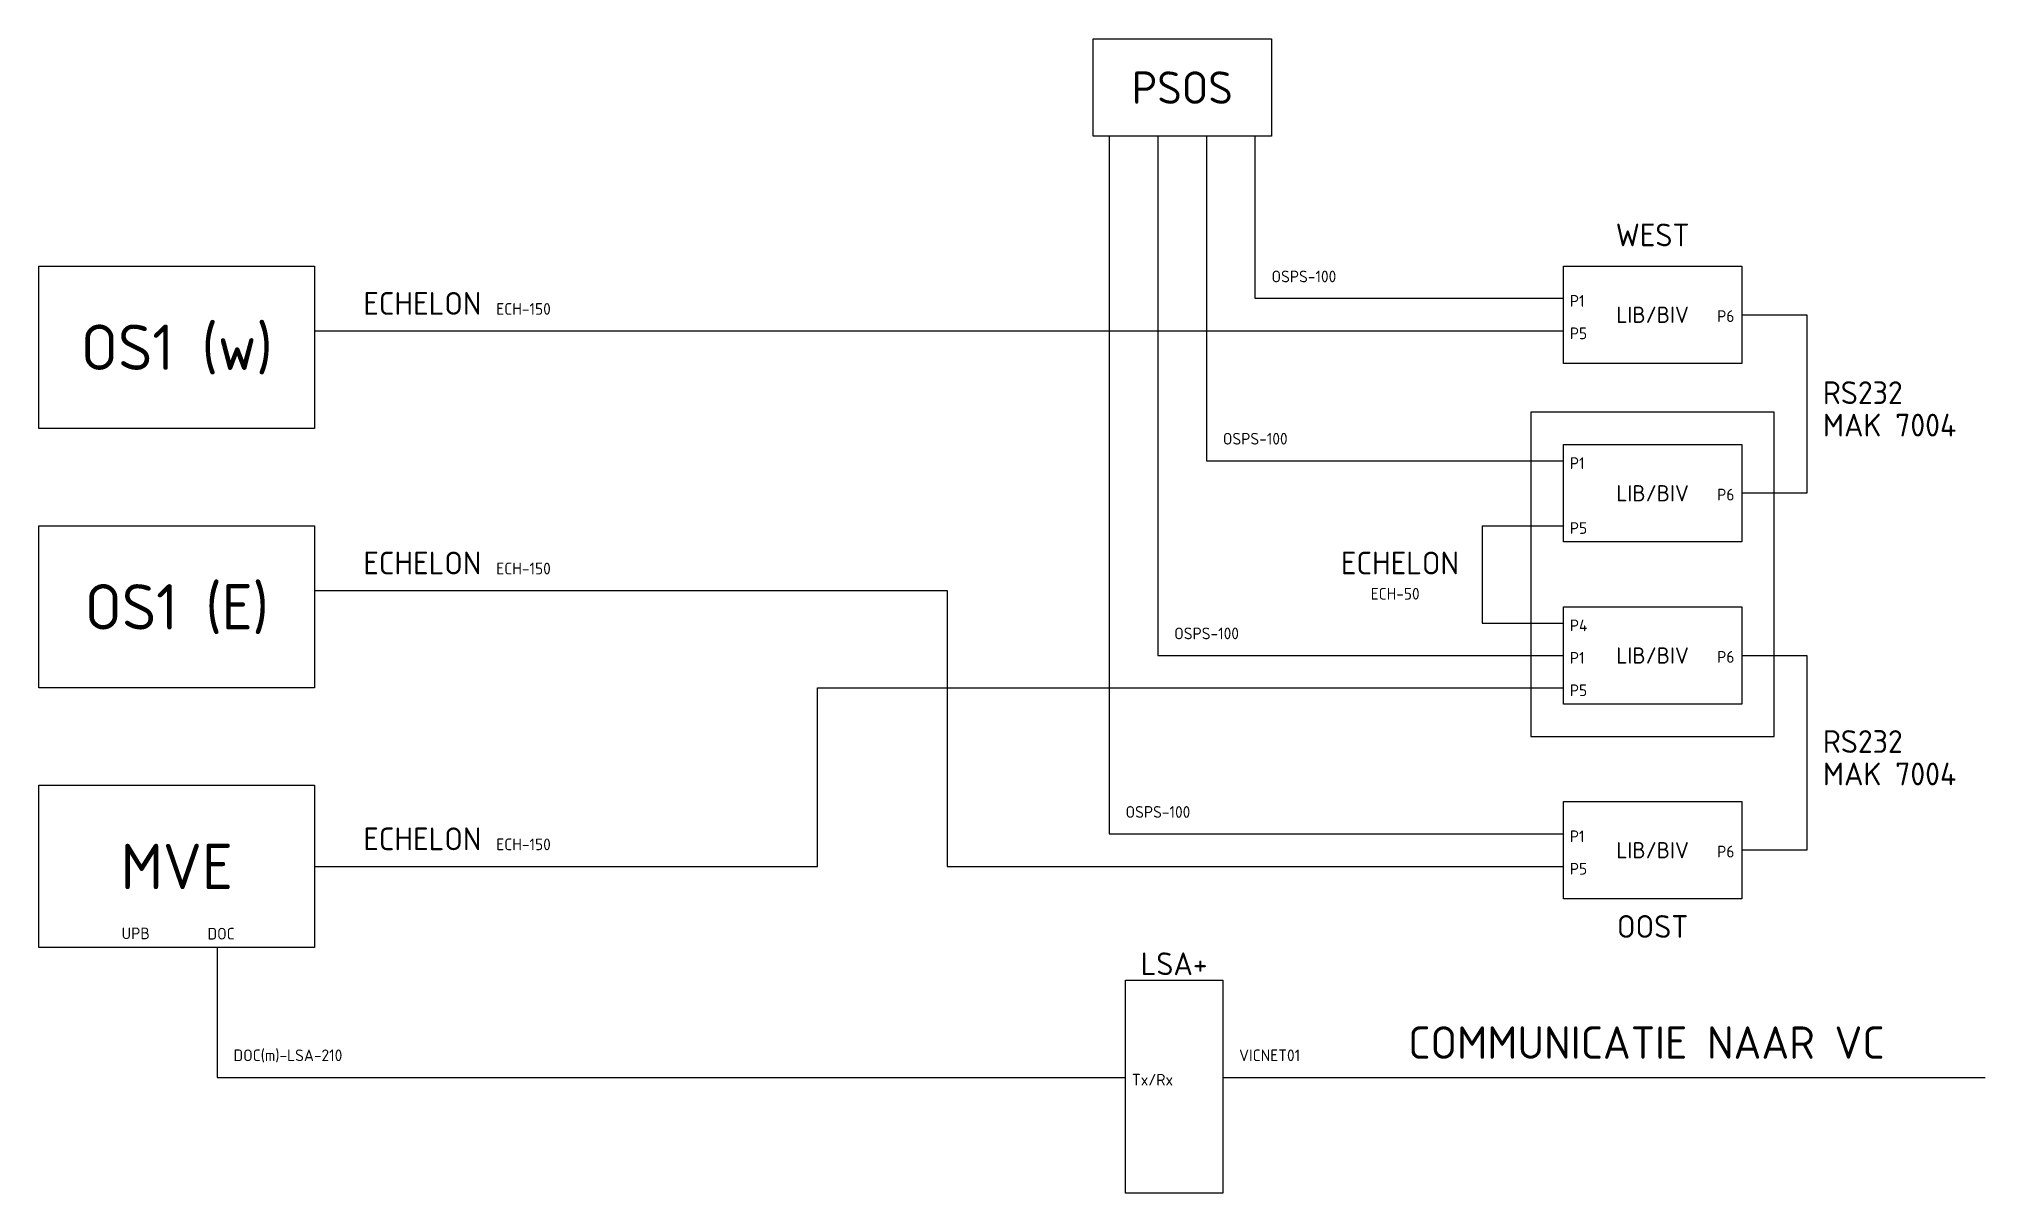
# Model space of a CAD drawing. Header units: metres. Extents: x 58 to 358, y 82 to 260.
import ezdxf
from ezdxf.enums import TextEntityAlignment as Align

# ---------------------------------------------------------------- set-up
doc = ezdxf.new("R2010")
doc.units = ezdxf.units.M
doc.header["$LTSCALE"] = 10
doc.header["$MEASUREMENT"] = 0
for name, color, linetype, lineweight in [('N-CO-KL-ET_SCHEMA_COMPONENT-G', 10, 'CONTINUOUS', 25), ('N-CO-KL-ET_SCHEMA_COMPONENT-T18', 10, 'CONTINUOUS', 18), ('N-CO-KL-ET_SCHEMA_COMPONENT-T25', 7, 'CONTINUOUS', 25), ('N-CO-KL-ET_SCHEMA_COMPONENT-T35', 50, 'CONTINUOUS', 35), ('N-CO-KL-ET_SCHEMA_COMPONENT-T50', 130, 'CONTINUOUS', 50), ('N-CO-KL-ET_SCHEMA_COMPONENT-T70', 210, 'CONTINUOUS', 70), ('N-CO-KL-ET_SCHEMA_KABEL-G', 50, 'CONTINUOUS', 25), ('N-CO-KL-ET_SCHEMA_KABEL-T18', 10, 'CONTINUOUS', 18), ('N-CO-KL-ET_SCHEMA_KABEL-T35', 50, 'CONTINUOUS', 35), ('N-CO-KL-ET_SCHEMA_KABEL-T50', 130, 'CONTINUOUS', 50)]:
    doc.layers.add(name, color=color, linetype=linetype, lineweight=lineweight)
doc.styles.add('NLCS-ISO-T18', font='NLCS-ISO.ttf', dxfattribs={"height": 1.8})
doc.styles.add('NLCS-ISO-T25', font='NLCS-ISO.ttf', dxfattribs={"height": 2.5})
doc.styles.add('NLCS-ISO-T35', font='NLCS-ISO.ttf', dxfattribs={"height": 3.5})
doc.styles.add('NLCS-ISO-T50', font='NLCS-ISO.ttf', dxfattribs={"height": 5})
doc.styles.add('NLCS-ISO-T70', font='NLCS-ISO.ttf', dxfattribs={"height": 7})

msp = doc.modelspace()

# ---------------------------------------------------------------- linework, layer by layer
at = {"layer": 'N-CO-KL-ET_SCHEMA_COMPONENT-G'}
for p, q in [((220, 260), (247.5, 260)), ((220, 245), (220, 260)), ((247.5, 260), (247.5, 245)), ((247.5, 245), (220, 245)), ((57.5, 225), (100, 225)), ((57.5, 200), (57.5, 225)), ((100, 225), (100, 200)), ((292.5, 225), (320, 225)), ((292.5, 210), (292.5, 225)), ((320, 225), (320, 210)), ((320, 210), (292.5, 210)), ((100, 200), (57.5, 200)), ((292.5, 197.5), (320, 197.5)), ((292.5, 182.5), (292.5, 197.5)), ((320, 197.5), (320, 182.5)), ((57.5, 185), (100, 185)), ((57.5, 160), (57.5, 185)), ((100, 185), (100, 160)), ((320, 182.5), (292.5, 182.5)), ((292.5, 172.5), (320, 172.5)), ((292.5, 157.5), (292.5, 172.5)), ((320, 172.5), (320, 157.5)), ((100, 160), (57.5, 160)), ((320, 157.5), (292.5, 157.5)), ((57.5, 145), (100, 145)), ((57.5, 120), (57.5, 145)), ((100, 145), (100, 120)), ((292.5, 142.5), (320, 142.5)), ((292.5, 127.5), (292.5, 142.5)), ((320, 142.5), (320, 127.5)), ((320, 127.5), (292.5, 127.5)), ((100, 120), (57.5, 120))]:
    msp.add_line(p, q, dxfattribs=at)
at = {"layer": 'N-CO-KL-ET_SCHEMA_COMPONENT-G', "flags": 128}
msp.add_lwpolyline([(225, 82.17), (225, 115), (240, 115), (240, 82.17)], close=True, dxfattribs=at)
at = {"layer": 'N-CO-KL-ET_SCHEMA_KABEL-G'}
for p, q in [((222.5, 245), (222.5, 137.5)), ((230, 245), (230, 165)), ((237.5, 245), (237.5, 195)), ((245, 220), (245, 245)), ((292.5, 220), (245, 220)), ((320, 217.5), (330, 217.5)), ((330, 217.5), (330, 190)), ((100, 215), (292.5, 215)), ((287.5, 202.5), (287.5, 152.5)), ((325, 202.5), (287.5, 202.5)), ((325, 152.5), (325, 202.5)), ((237.5, 195), (292.5, 195)), ((330, 190), (320, 190)), ((280, 185), (292.5, 185)), ((280, 185), (280, 170)), ((100, 175), (197.5, 175)), ((197.5, 175), (197.5, 137.5)), ((280, 170), (292.5, 170)), ((230, 165), (292.5, 165)), ((320, 165), (330, 165)), ((330, 165), (330, 135)), ((177.5, 132.5), (177.5, 160)), ((177.5, 160), (292.5, 160)), ((287.5, 152.5), (325, 152.5)), ((197.5, 137.5), (197.5, 132.5)), ((222.5, 137.5), (292.5, 137.5)), ((330, 135), (320, 135)), ((100, 132.5), (177.5, 132.5)), ((197.5, 132.5), (292.5, 132.5)), ((85, 120), (85, 100)), ((85, 100), (225, 100)), ((240, 100), (357.5, 100))]:
    msp.add_line(p, q, dxfattribs=at)

# ---------------------------------------------------------------- texts
at = {"layer": 'N-CO-KL-ET_SCHEMA_COMPONENT-T18', "style": 'NLCS-ISO-T18'}
for s, p in [('P1', (293.49, 218.74)), ('P6', (316.2, 216.39)), ('P5', (293.49, 213.74)), ('P1', (293.49, 193.74)), ('P6', (316.2, 188.89)), ('P5', (293.49, 183.74)), ('P4', (293.49, 168.74)), ('P1', (293.49, 163.74)), ('P6', (316.2, 163.89)), ('P5', (293.49, 158.74)), ('P1', (293.49, 136.24)), ('P6', (316.2, 133.89)), ('P5', (293.49, 131.24)), ('UPB', (70.24, 121.29)), ('DOC', (83.49, 121.24)), ('Tx/Rx', (225.99, 98.74))]:
    msp.add_text(s, height=1.8, dxfattribs=at).set_placement(p)
at = {"layer": 'N-CO-KL-ET_SCHEMA_COMPONENT-T25', "style": 'NLCS-ISO-T25'}
for p in [(306.25, 217.5), (306.25, 190), (306.25, 165), (306.25, 135)]:
    msp.add_text('LIB/BIV', height=2.5, dxfattribs=at).set_placement(p, align=Align.MIDDLE_CENTER)
at = {"layer": 'N-CO-KL-ET_SCHEMA_COMPONENT-T35', "style": 'NLCS-ISO-T35'}
msp.add_text('WEST', height=3.5, dxfattribs=at).set_placement((306.25, 227), align=Align.BOTTOM_CENTER)
msp.add_text('OOST', height=3.5, dxfattribs=at).set_placement((306.25, 125), align=Align.TOP_CENTER)
at = {"layer": 'N-CO-KL-ET_SCHEMA_COMPONENT-T50', "style": 'NLCS-ISO-T50'}
msp.add_text('PSOS', height=5, dxfattribs=at).set_placement((233.75, 252.5), align=Align.MIDDLE_CENTER)
at = {"layer": 'N-CO-KL-ET_SCHEMA_COMPONENT-T70', "style": 'NLCS-ISO-T70'}
for s, p in [('OS1 (w)', (78.75, 212.5)), ('OS1 (E)', (78.75, 172.5)), ('MVE', (78.75, 132.5))]:
    msp.add_text(s, height=7, dxfattribs=at).set_placement(p, align=Align.MIDDLE_CENTER)
at = {"layer": 'N-CO-KL-ET_SCHEMA_KABEL-T18', "style": 'NLCS-ISO-T18'}
for s, p in [('OSPS-100', (247.5, 222.5)), ('ECH-150', (128, 217.5)), ('OSPS-100', (240, 197.5)), ('ECH-150', (128, 177.5)), ('ECH-50', (262.79, 173.61)), ('OSPS-100', (232.5, 167.5)), ('OSPS-100', (225, 140)), ('ECH-150', (128, 135)), ('DOC(m)-LSA-210', (87.5, 102.5)), ('VICNET01', (242.5, 102.5))]:
    msp.add_text(s, height=1.8, dxfattribs=at).set_placement(p)
at = {"layer": 'N-CO-KL-ET_SCHEMA_KABEL-T35', "style": 'NLCS-ISO-T35'}
for s, p in [('ECHELON', (107.5, 217.5)), ('RS232', (332.5, 203.75)), ('MAK 7004', (332.5, 198.75)), ('ECHELON', (107.5, 177.5)), ('ECHELON', (258.2, 177.5)), ('RS232', (332.5, 150)), ('MAK 7004', (332.5, 145)), ('ECHELON', (107.5, 135))]:
    msp.add_text(s, height=3.5, dxfattribs=at).set_placement(p)
msp.add_text('LSA+', height=3.5, dxfattribs=at).set_placement((232.5, 117.5), align=Align.MIDDLE)
at = {"layer": 'N-CO-KL-ET_SCHEMA_KABEL-T50', "style": 'NLCS-ISO-T50'}
msp.add_text('COMMUNICATIE NAAR VC', height=5, dxfattribs=at).set_placement((268.58, 102.86))

doc.saveas('drawing.dxf')
